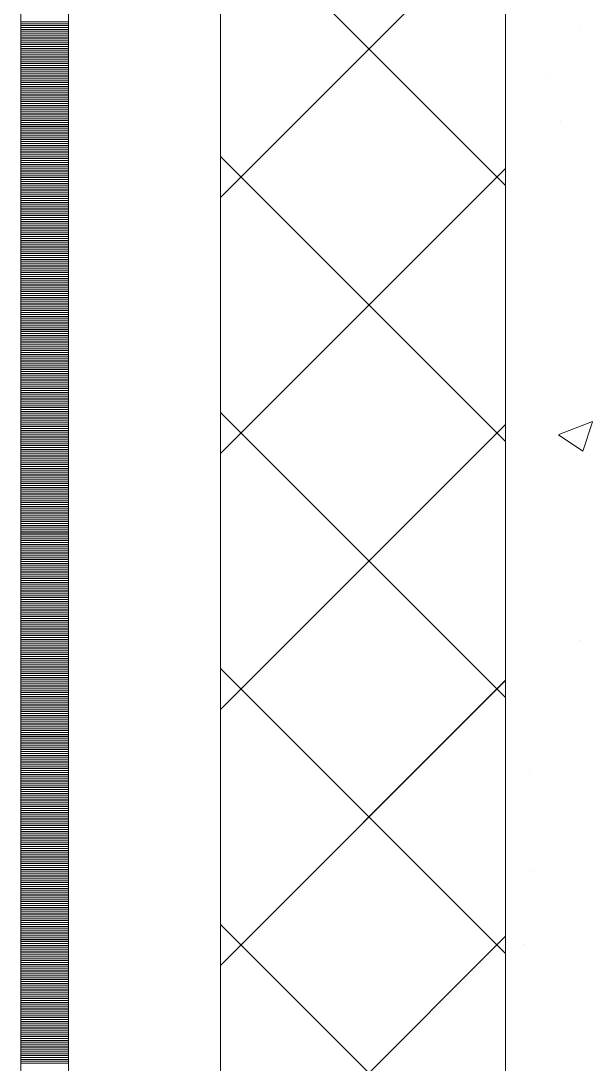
# Model space of a CAD drawing. Header units: millimetres. Extents: x 470010 to 1231400, y -134005 to 421770.
# Drawn here: x 806168 to 806470, y 161514 to 162063 of the extents above; entities that cross this region are included whole.
import ezdxf
from ezdxf.enums import TextEntityAlignment as Align

# ---------------------------------------------------------------- set-up
doc = ezdxf.new("R2010")
doc.units = ezdxf.units.MM
doc.linetypes.add('DASHED', pattern=[19.05, 12.7, -6.35])
doc.layers.get('Defpoints').update_dxf_attribs({"color": 140})
doc.layers.add('АР_Делит', color=120, linetype='Continuous', lineweight=0, plot=False)
for name, color, linetype, lineweight in [('АР_Стены ПЕНОблок', 52, 'Continuous', 20), ('АР_Тонкая', 254, 'Continuous', 5), ('АР_Утеплитель', 31, 'Continuous', 0), ('АР_Штриховка', 8, 'Continuous', 0)]:
    doc.layers.add(name, color=color, linetype=linetype, lineweight=lineweight)
doc.layers.add('РД_Оси_100', color=7, linetype='Continuous', lineweight=0, true_color=0x525252)
doc.styles.add('style1', font='ARIALN.TTF')

# ---------------------------------------------------------------- blocks, each defined once
blk = doc.blocks.new('СОШ_2200_АР_ОСИ_М100_28.05.24')
at = {"layer": 'АР_Делит', "color": 251, "linetype": 'DASHED', "true_color": 0x636466}
blk.add_lwpolyline([(114955, 135155), (114955, -355), (93595.036, -355), (93595.036, 13855), (94145, 13855), (94145, 68320), (66055, 68320), (66055, 13857.73), (83455, 13857.73), (83455, -355), (45245, -355), (45245, 13145), (44695, 13145), (44695, 26755), (45245, 26755), (45245, 68320), (20455, 68320), (20455, 26755), (27955, 26755), (27955, 13145), (-355, 13145), (-355, 100855)], dxfattribs=at)
blk = doc.blocks.new('A$C9108343f')
at = {"layer": 'АР_Стены ПЕНОблок', "color": 18, "linetype": 'Continuous', "lineweight": 20, "true_color": 0x000000}
blk.add_line((140704.09, 313879.49), (140704.09, 237679.49), dxfattribs=at)
at = {"layer": 'АР_Тонкая', "color": 18, "linetype": 'Continuous', "lineweight": 5, "true_color": 0x000000}
for p, q in [((140449.09, 313879.49), (140449.09, 237679.49)), ((140474.09, 313879.49), (140474.09, 237679.49)), ((140474.09, 237679.49), (140474.09, 313879.49)), ((140554.09, 237679.49), (140554.09, 313879.49))]:
    blk.add_line(p, q, dxfattribs=at)
at = {"layer": 'АР_Утеплитель', "color": 18, "linetype": 'Continuous', "lineweight": 0, "true_color": 0x000000}
for p, q in [((140554.09, 313879.49), (140554.09, 237679.49)), ((140704.09, 237679.49), (140704.09, 313879.49))]:
    blk.add_line(p, q, dxfattribs=at)
at = {"layer": 'АР_Штриховка', "color": 18, "linetype": 'Continuous', "lineweight": 0, "true_color": 0x000000}
for p, q in [((140704.09, 262343.11), (140554.09, 262493.11)), ((140554.09, 262336.82), (140704.09, 262486.82)), ((140449.09, 262429.24), (140474.09, 262429.24)), ((140449.09, 262428.24), (140474.09, 262428.24)), ((140449.09, 262427.24), (140474.09, 262427.24)), ((140449.09, 262426.24), (140474.09, 262426.24)), ((140449.09, 262425.24), (140474.09, 262425.24)), ((140449.09, 262424.24), (140474.09, 262424.24)), ((140449.09, 262423.24), (140474.09, 262423.24)), ((140449.09, 262422.24), (140474.09, 262422.24)), ((140743.52, 262425.39), (140743.52, 262425.39)), ((140449.09, 262421.24), (140474.09, 262421.24)), ((140449.09, 262420.24), (140474.09, 262420.24)), ((140449.09, 262419.24), (140474.09, 262419.24)), ((140449.09, 262418.24), (140474.09, 262418.24)), ((140449.09, 262417.24), (140474.09, 262417.24)), ((140449.09, 262416.24), (140474.09, 262416.24)), ((140449.09, 262415.24), (140474.09, 262415.24)), ((140449.09, 262414.24), (140474.09, 262414.24)), ((140449.09, 262413.24), (140474.09, 262413.24)), ((140449.09, 262412.24), (140474.09, 262412.24)), ((140449.09, 262411.24), (140474.09, 262411.24)), ((140449.09, 262410.24), (140474.09, 262410.24)), ((140449.09, 262409.24), (140474.09, 262409.24)), ((140449.09, 262408.24), (140474.09, 262408.24)), ((140449.09, 262407.24), (140474.09, 262407.24)), ((140449.09, 262406.24), (140474.09, 262406.24)), ((140449.09, 262405.24), (140474.09, 262405.24)), ((140449.09, 262404.24), (140474.09, 262404.24)), ((140449.09, 262403.24), (140474.09, 262403.24)), ((140449.09, 262402.24), (140474.09, 262402.24)), ((140449.09, 262401.24), (140474.09, 262401.24)), ((140449.09, 262400.24), (140474.09, 262400.24)), ((140727.35, 262402.26), (140727.35, 262402.26)), ((140449.09, 262399.24), (140474.09, 262399.24)), ((140449.09, 262398.24), (140474.09, 262398.24)), ((140449.09, 262397.24), (140474.09, 262397.24)), ((140449.09, 262396.24), (140474.09, 262396.24)), ((140449.09, 262395.24), (140474.09, 262395.24)), ((140449.09, 262394.24), (140474.09, 262394.24)), ((140449.09, 262393.24), (140474.09, 262393.24)), ((140449.09, 262392.24), (140474.09, 262392.24)), ((140449.09, 262391.24), (140474.09, 262391.24)), ((140449.09, 262390.24), (140474.09, 262390.24)), ((140449.09, 262389.24), (140474.09, 262389.24)), ((140449.09, 262388.24), (140474.09, 262388.24)), ((140449.09, 262387.24), (140474.09, 262387.24)), ((140449.09, 262386.24), (140474.09, 262386.24)), ((140449.09, 262385.24), (140474.09, 262385.24)), ((140449.09, 262384.24), (140474.09, 262384.24)), ((140449.09, 262383.24), (140474.09, 262383.24)), ((140449.09, 262382.24), (140474.09, 262382.24)), ((140449.09, 262381.24), (140474.09, 262381.24)), ((140449.09, 262380.24), (140474.09, 262380.24)), ((140449.09, 262379.24), (140474.09, 262379.24)), ((140449.09, 262378.24), (140474.09, 262378.24)), ((140449.09, 262377.24), (140474.09, 262377.24)), ((140449.09, 262376.24), (140474.09, 262376.24)), ((140449.09, 262375.24), (140474.09, 262375.24)), ((140449.09, 262374.24), (140474.09, 262374.24)), ((140449.09, 262373.24), (140474.09, 262373.24)), ((140732.72, 262376.71), (140732.72, 262376.71)), ((140449.09, 262372.24), (140474.09, 262372.24)), ((140449.09, 262371.24), (140474.09, 262371.24)), ((140449.09, 262370.24), (140474.09, 262370.24)), ((140449.09, 262369.24), (140474.09, 262369.24)), ((140449.09, 262368.24), (140474.09, 262368.24)), ((140449.09, 262367.24), (140474.09, 262367.24)), ((140449.09, 262366.24), (140474.09, 262366.24)), ((140449.09, 262365.24), (140474.09, 262365.24)), ((140449.09, 262364.24), (140474.09, 262364.24)), ((140449.09, 262363.24), (140474.09, 262363.24)), ((140449.09, 262362.24), (140474.09, 262362.24)), ((140449.09, 262361.24), (140474.09, 262361.24)), ((140449.09, 262360.24), (140474.09, 262360.24)), ((140449.09, 262359.24), (140474.09, 262359.24)), ((140449.09, 262358.24), (140474.09, 262358.24)), ((140449.09, 262357.24), (140474.09, 262357.24)), ((140449.09, 262356.24), (140474.09, 262356.24)), ((140704.09, 262208.4), (140554.09, 262358.4)), ((140705.71, 262357.92), (140705.71, 262357.92)), ((140449.09, 262355.24), (140474.09, 262355.24)), ((140449.09, 262354.24), (140474.09, 262354.24)), ((140449.09, 262353.24), (140474.09, 262353.24)), ((140449.09, 262352.24), (140474.09, 262352.24)), ((140449.09, 262351.24), (140474.09, 262351.24)), ((140554.09, 262202.12), (140704.09, 262352.12)), ((140449.09, 262350.24), (140474.09, 262350.24)), ((140449.09, 262349.24), (140474.09, 262349.24)), ((140449.09, 262348.24), (140474.09, 262348.24)), ((140449.09, 262347.24), (140474.09, 262347.24)), ((140449.09, 262346.24), (140474.09, 262346.24)), ((140449.09, 262345.24), (140474.09, 262345.24)), ((140449.09, 262344.24), (140474.09, 262344.24)), ((140449.09, 262343.24), (140474.09, 262343.24)), ((140449.09, 262342.24), (140474.09, 262342.24)), ((140449.09, 262341.24), (140474.09, 262341.24)), ((140449.09, 262340.24), (140474.09, 262340.24)), ((140449.09, 262339.24), (140474.09, 262339.24)), ((140449.09, 262338.24), (140474.09, 262338.24)), ((140449.09, 262337.24), (140474.09, 262337.24)), ((140449.09, 262336.24), (140474.09, 262336.24)), ((140449.09, 262335.24), (140474.09, 262335.24)), ((140449.09, 262334.24), (140474.09, 262334.24)), ((140449.09, 262333.24), (140474.09, 262333.24)), ((140449.09, 262332.24), (140474.09, 262332.24)), ((140449.09, 262331.24), (140474.09, 262331.24)), ((140449.09, 262330.24), (140474.09, 262330.24)), ((140449.09, 262329.24), (140474.09, 262329.24)), ((140449.09, 262328.24), (140474.09, 262328.24)), ((140449.09, 262327.24), (140474.09, 262327.24)), ((140449.09, 262326.24), (140474.09, 262326.24)), ((140449.09, 262325.24), (140474.09, 262325.24)), ((140449.09, 262324.24), (140474.09, 262324.24)), ((140449.09, 262323.24), (140474.09, 262323.24)), ((140449.09, 262322.24), (140474.09, 262322.24)), ((140449.09, 262321.24), (140474.09, 262321.24)), ((140449.09, 262320.24), (140474.09, 262320.24)), ((140449.09, 262319.24), (140474.09, 262319.24)), ((140449.09, 262318.24), (140474.09, 262318.24)), ((140449.09, 262317.24), (140474.09, 262317.24)), ((140449.09, 262316.24), (140474.09, 262316.24)), ((140449.09, 262315.24), (140474.09, 262315.24)), ((140449.09, 262314.24), (140474.09, 262314.24)), ((140449.09, 262313.24), (140474.09, 262313.24)), ((140449.09, 262312.24), (140474.09, 262312.24)), ((140449.09, 262311.24), (140474.09, 262311.24)), ((140449.09, 262310.24), (140474.09, 262310.24)), ((140449.09, 262309.24), (140474.09, 262309.24)), ((140449.09, 262308.24), (140474.09, 262308.24)), ((140449.09, 262307.24), (140474.09, 262307.24)), ((140449.09, 262306.24), (140474.09, 262306.24)), ((140449.09, 262305.24), (140474.09, 262305.24)), ((140449.09, 262304.24), (140474.09, 262304.24)), ((140449.09, 262303.24), (140474.09, 262303.24)), ((140449.09, 262302.24), (140474.09, 262302.24)), ((140449.09, 262301.24), (140474.09, 262301.24)), ((140449.09, 262300.24), (140474.09, 262300.24)), ((140449.09, 262299.24), (140474.09, 262299.24)), ((140449.09, 262298.24), (140474.09, 262298.24)), ((140449.09, 262297.24), (140474.09, 262297.24)), ((140449.09, 262296.24), (140474.09, 262296.24)), ((140449.09, 262295.24), (140474.09, 262295.24)), ((140449.09, 262294.24), (140474.09, 262294.24)), ((140449.09, 262293.24), (140474.09, 262293.24)), ((140449.09, 262292.24), (140474.09, 262292.24)), ((140449.09, 262291.24), (140474.09, 262291.24)), ((140449.09, 262290.24), (140474.09, 262290.24)), ((140449.09, 262289.24), (140474.09, 262289.24)), ((140449.09, 262288.24), (140474.09, 262288.24)), ((140449.09, 262287.24), (140474.09, 262287.24)), ((140449.09, 262286.24), (140474.09, 262286.24)), ((140449.09, 262285.24), (140474.09, 262285.24)), ((140449.09, 262284.24), (140474.09, 262284.24)), ((140449.09, 262283.24), (140474.09, 262283.24)), ((140449.09, 262282.24), (140474.09, 262282.24)), ((140449.09, 262281.24), (140474.09, 262281.24)), ((140449.09, 262280.24), (140474.09, 262280.24)), ((140449.09, 262279.24), (140474.09, 262279.24)), ((140449.09, 262278.24), (140474.09, 262278.24)), ((140449.09, 262277.24), (140474.09, 262277.24)), ((140449.09, 262276.24), (140474.09, 262276.24)), ((140449.09, 262275.24), (140474.09, 262275.24)), ((140449.09, 262274.24), (140474.09, 262274.24)), ((140449.09, 262273.24), (140474.09, 262273.24)), ((140449.09, 262272.24), (140474.09, 262272.24)), ((140449.09, 262271.24), (140474.09, 262271.24)), ((140449.09, 262270.24), (140474.09, 262270.24)), ((140449.09, 262269.24), (140474.09, 262269.24)), ((140449.09, 262268.24), (140474.09, 262268.24)), ((140449.09, 262267.24), (140474.09, 262267.24)), ((140449.09, 262266.24), (140474.09, 262266.24)), ((140449.09, 262265.24), (140474.09, 262265.24)), ((140449.09, 262264.24), (140474.09, 262264.24)), ((140449.09, 262263.24), (140474.09, 262263.24)), ((140449.09, 262262.24), (140474.09, 262262.24)), ((140449.09, 262261.24), (140474.09, 262261.24)), ((140449.09, 262260.24), (140474.09, 262260.24)), ((140449.09, 262259.24), (140474.09, 262259.24)), ((140449.09, 262258.24), (140474.09, 262258.24)), ((140449.09, 262257.24), (140474.09, 262257.24)), ((140449.09, 262256.24), (140474.09, 262256.24)), ((140449.09, 262255.24), (140474.09, 262255.24)), ((140449.09, 262254.24), (140474.09, 262254.24)), ((140449.09, 262253.24), (140474.09, 262253.24)), ((140449.09, 262252.24), (140474.09, 262252.24)), ((140449.09, 262251.24), (140474.09, 262251.24)), ((140449.09, 262250.24), (140474.09, 262250.24)), ((140449.09, 262249.24), (140474.09, 262249.24)), ((140449.09, 262248.24), (140474.09, 262248.24)), ((140449.09, 262247.24), (140474.09, 262247.24)), ((140449.09, 262246.24), (140474.09, 262246.24)), ((140449.09, 262245.24), (140474.09, 262245.24)), ((140449.09, 262244.24), (140474.09, 262244.24)), ((140449.09, 262243.24), (140474.09, 262243.24)), ((140449.09, 262242.24), (140474.09, 262242.24)), ((140449.09, 262241.24), (140474.09, 262241.24)), ((140449.09, 262240.24), (140474.09, 262240.24)), ((140449.09, 262239.24), (140474.09, 262239.24)), ((140449.09, 262238.24), (140474.09, 262238.24)), ((140449.09, 262237.24), (140474.09, 262237.24)), ((140449.09, 262236.24), (140474.09, 262236.24)), ((140449.09, 262235.24), (140474.09, 262235.24)), ((140449.09, 262234.24), (140474.09, 262234.24)), ((140449.09, 262233.24), (140474.09, 262233.24)), ((140449.09, 262232.24), (140474.09, 262232.24)), ((140449.09, 262231.24), (140474.09, 262231.24)), ((140449.09, 262230.24), (140474.09, 262230.24)), ((140449.09, 262229.24), (140474.09, 262229.24)), ((140449.09, 262228.24), (140474.09, 262228.24)), ((140449.09, 262227.24), (140474.09, 262227.24)), ((140449.09, 262226.24), (140474.09, 262226.24)), ((140449.09, 262225.24), (140474.09, 262225.24)), ((140449.09, 262224.24), (140474.09, 262224.24)), ((140449.09, 262223.24), (140474.09, 262223.24)), ((140449.09, 262222.24), (140474.09, 262222.24)), ((140449.09, 262221.24), (140474.09, 262221.24)), ((140449.09, 262220.24), (140474.09, 262220.24)), ((140449.09, 262219.24), (140474.09, 262219.24)), ((140704.09, 262073.7), (140554.09, 262223.7)), ((140449.09, 262218.24), (140474.09, 262218.24)), ((140449.09, 262217.24), (140474.09, 262217.24)), ((140449.09, 262216.24), (140474.09, 262216.24)), ((140449.09, 262215.24), (140474.09, 262215.24)), ((140449.09, 262214.24), (140474.09, 262214.24)), ((140554.09, 262067.41), (140704.09, 262217.41)), ((140732.09, 262212.03), (140749.88, 262218.86)), ((140744.65, 262203.31), (140749.8, 262218.66)), ((140449.09, 262213.24), (140474.09, 262213.24)), ((140449.09, 262212.24), (140474.09, 262212.24)), ((140449.09, 262211.24), (140474.09, 262211.24)), ((140449.09, 262210.24), (140474.09, 262210.24)), ((140449.09, 262209.24), (140474.09, 262209.24)), ((140449.09, 262208.24), (140474.09, 262208.24)), ((140732.01, 262211.84), (140744.64, 262203.31)), ((140736.81, 262212.79), (140736.81, 262212.79)), ((140449.09, 262207.24), (140474.09, 262207.24)), ((140449.09, 262206.24), (140474.09, 262206.24)), ((140449.09, 262205.24), (140474.09, 262205.24)), ((140449.09, 262204.24), (140474.09, 262204.24)), ((140449.09, 262203.24), (140474.09, 262203.24)), ((140449.09, 262202.24), (140474.09, 262202.24)), ((140449.09, 262201.24), (140474.09, 262201.24)), ((140449.09, 262200.24), (140474.09, 262200.24)), ((140449.09, 262199.24), (140474.09, 262199.24)), ((140449.09, 262198.24), (140474.09, 262198.24)), ((140449.09, 262197.24), (140474.09, 262197.24)), ((140449.09, 262196.24), (140474.09, 262196.24)), ((140449.09, 262195.24), (140474.09, 262195.24)), ((140449.09, 262194.24), (140474.09, 262194.24)), ((140449.09, 262193.24), (140474.09, 262193.24)), ((140449.09, 262192.24), (140474.09, 262192.24)), ((140449.09, 262191.24), (140474.09, 262191.24)), ((140449.09, 262190.24), (140474.09, 262190.24)), ((140449.09, 262189.24), (140474.09, 262189.24)), ((140449.09, 262188.24), (140474.09, 262188.24)), ((140449.09, 262187.24), (140474.09, 262187.24)), ((140449.09, 262186.24), (140474.09, 262186.24)), ((140449.09, 262185.24), (140474.09, 262185.24)), ((140449.09, 262184.24), (140474.09, 262184.24)), ((140449.09, 262183.24), (140474.09, 262183.24)), ((140449.09, 262182.24), (140474.09, 262182.24)), ((140449.09, 262181.24), (140474.09, 262181.24)), ((140449.09, 262180.24), (140474.09, 262180.24)), ((140449.09, 262179.24), (140474.09, 262179.24)), ((140449.09, 262178.24), (140474.09, 262178.24)), ((140449.09, 262177.24), (140474.09, 262177.24)), ((140449.09, 262176.24), (140474.09, 262176.24)), ((140449.09, 262175.24), (140474.09, 262175.24)), ((140449.09, 262174.24), (140474.09, 262174.24)), ((140449.09, 262173.24), (140474.09, 262173.24)), ((140449.09, 262172.24), (140474.09, 262172.24)), ((140449.09, 262171.24), (140474.09, 262171.24)), ((140449.09, 262170.24), (140474.09, 262170.24)), ((140449.09, 262169.24), (140474.09, 262169.24)), ((140449.09, 262168.24), (140474.09, 262168.24)), ((140449.09, 262167.24), (140474.09, 262167.24)), ((140449.09, 262166.24), (140474.09, 262166.24)), ((140449.09, 262165.24), (140474.09, 262165.24)), ((140449.09, 262164.24), (140474.09, 262164.24)), ((140449.09, 262163.24), (140474.09, 262163.24)), ((140449.09, 262162.24), (140474.09, 262162.24)), ((140449.09, 262161.24), (140474.09, 262161.24)), ((140449.09, 262160.24), (140474.09, 262160.24)), ((140449.09, 262159.24), (140474.09, 262159.24)), ((140449.09, 262158.24), (140474.09, 262158.24)), ((140449.09, 262157.24), (140474.09, 262157.24)), ((140449.09, 262156.24), (140474.09, 262156.24)), ((140449.09, 262155.24), (140474.09, 262155.24)), ((140449.09, 262154.24), (140474.09, 262154.24)), ((140449.09, 262153.24), (140474.09, 262153.24)), ((140449.09, 262152.24), (140474.09, 262152.24)), ((140449.09, 262151.24), (140474.09, 262151.24)), ((140449.09, 262150.24), (140474.09, 262150.24)), ((140449.09, 262149.24), (140474.09, 262149.24)), ((140449.09, 262148.24), (140474.09, 262148.24)), ((140449.09, 262147.24), (140474.09, 262147.24)), ((140449.09, 262146.24), (140474.09, 262146.24)), ((140449.09, 262145.24), (140474.09, 262145.24)), ((140449.09, 262144.24), (140474.09, 262144.24)), ((140449.09, 262143.24), (140474.09, 262143.24)), ((140449.09, 262142.24), (140474.09, 262142.24)), ((140449.09, 262141.24), (140474.09, 262141.24)), ((140449.09, 262140.24), (140474.09, 262140.24)), ((140449.09, 262139.24), (140474.09, 262139.24)), ((140449.09, 262138.24), (140474.09, 262138.24)), ((140449.09, 262137.24), (140474.09, 262137.24)), ((140449.09, 262136.24), (140474.09, 262136.24)), ((140449.09, 262135.24), (140474.09, 262135.24)), ((140449.09, 262134.24), (140474.09, 262134.24)), ((140449.09, 262133.24), (140474.09, 262133.24)), ((140449.09, 262132.24), (140474.09, 262132.24)), ((140449.09, 262131.24), (140474.09, 262131.24)), ((140449.09, 262130.24), (140474.09, 262130.24)), ((140449.09, 262129.24), (140474.09, 262129.24)), ((140449.09, 262128.24), (140474.09, 262128.24)), ((140449.09, 262127.24), (140474.09, 262127.24)), ((140449.09, 262126.24), (140474.09, 262126.24)), ((140449.09, 262125.24), (140474.09, 262125.24)), ((140449.09, 262124.24), (140474.09, 262124.24)), ((140449.09, 262123.24), (140474.09, 262123.24)), ((140449.09, 262122.24), (140474.09, 262122.24)), ((140449.09, 262121.24), (140474.09, 262121.24)), ((140449.09, 262120.24), (140474.09, 262120.24)), ((140449.09, 262119.24), (140474.09, 262119.24)), ((140449.09, 262118.24), (140474.09, 262118.24)), ((140449.09, 262117.24), (140474.09, 262117.24)), ((140449.09, 262116.24), (140474.09, 262116.24)), ((140449.09, 262115.24), (140474.09, 262115.24)), ((140449.09, 262114.24), (140474.09, 262114.24)), ((140449.09, 262113.24), (140474.09, 262113.24)), ((140449.09, 262112.24), (140474.09, 262112.24)), ((140449.09, 262111.24), (140474.09, 262111.24)), ((140449.09, 262110.24), (140474.09, 262110.24)), ((140449.09, 262109.24), (140474.09, 262109.24)), ((140449.09, 262108.24), (140474.09, 262108.24)), ((140449.09, 262107.24), (140474.09, 262107.24)), ((140449.09, 262106.24), (140474.09, 262106.24)), ((140449.09, 262105.24), (140474.09, 262105.24)), ((140449.09, 262104.24), (140474.09, 262104.24)), ((140742.77, 262103.75), (140742.77, 262103.75)), ((140449.09, 262103.24), (140474.09, 262103.24)), ((140449.09, 262102.24), (140474.09, 262102.24)), ((140449.09, 262101.24), (140474.09, 262101.24)), ((140449.09, 262100.24), (140474.09, 262100.24)), ((140449.09, 262099.24), (140474.09, 262099.24)), ((140449.09, 262098.24), (140474.09, 262098.24)), ((140449.09, 262097.24), (140474.09, 262097.24)), ((140449.09, 262096.24), (140474.09, 262096.24)), ((140449.09, 262095.24), (140474.09, 262095.24)), ((140449.09, 262094.24), (140474.09, 262094.24)), ((140449.09, 262093.24), (140474.09, 262093.24)), ((140449.09, 262092.24), (140474.09, 262092.24)), ((140449.09, 262091.24), (140474.09, 262091.24)), ((140449.09, 262090.24), (140474.09, 262090.24)), ((140449.09, 262089.24), (140474.09, 262089.24)), ((140449.09, 262088.24), (140474.09, 262088.24)), ((140449.09, 262087.24), (140474.09, 262087.24)), ((140704.09, 261939), (140554.09, 262089)), ((140449.09, 262086.24), (140474.09, 262086.24)), ((140449.09, 262085.24), (140474.09, 262085.24)), ((140449.09, 262084.24), (140474.09, 262084.24)), ((140449.09, 262083.24), (140474.09, 262083.24)), ((140449.09, 262082.24), (140474.09, 262082.24)), ((140554.09, 261932.71), (140704.09, 262082.71)), ((140449.09, 262081.24), (140474.09, 262081.24)), ((140449.09, 262080.24), (140474.09, 262080.24)), ((140449.09, 262079.24), (140474.09, 262079.24)), ((140449.09, 262078.24), (140474.09, 262078.24)), ((140449.09, 262077.24), (140474.09, 262077.24)), ((140449.09, 262076.24), (140474.09, 262076.24)), ((140449.09, 262075.24), (140474.09, 262075.24)), ((140449.09, 262074.24), (140474.09, 262074.24)), ((140449.09, 262073.24), (140474.09, 262073.24)), ((140449.09, 262072.24), (140474.09, 262072.24)), ((140449.09, 262071.24), (140474.09, 262071.24)), ((140449.09, 262070.24), (140474.09, 262070.24)), ((140449.09, 262069.24), (140474.09, 262069.24)), ((140449.09, 262068.24), (140474.09, 262068.24)), ((140449.09, 262067.24), (140474.09, 262067.24)), ((140449.09, 262066.24), (140474.09, 262066.24)), ((140449.09, 262065.24), (140474.09, 262065.24)), ((140449.09, 262064.24), (140474.09, 262064.24)), ((140449.09, 262063.24), (140474.09, 262063.24)), ((140449.09, 262062.24), (140474.09, 262062.24)), ((140449.09, 262061.24), (140474.09, 262061.24)), ((140449.09, 262060.24), (140474.09, 262060.24)), ((140449.09, 262059.24), (140474.09, 262059.24)), ((140449.09, 262058.24), (140474.09, 262058.24)), ((140449.09, 262057.24), (140474.09, 262057.24)), ((140449.09, 262056.24), (140474.09, 262056.24)), ((140449.09, 262055.24), (140474.09, 262055.24)), ((140449.09, 262054.24), (140474.09, 262054.24)), ((140449.09, 262053.24), (140474.09, 262053.24)), ((140449.09, 262052.24), (140474.09, 262052.24)), ((140449.09, 262051.24), (140474.09, 262051.24)), ((140449.09, 262050.24), (140474.09, 262050.24)), ((140449.09, 262049.24), (140474.09, 262049.24)), ((140449.09, 262048.24), (140474.09, 262048.24)), ((140449.09, 262047.24), (140474.09, 262047.24)), ((140449.09, 262046.24), (140474.09, 262046.24)), ((140449.09, 262045.24), (140474.09, 262045.24)), ((140449.09, 262044.24), (140474.09, 262044.24)), ((140449.09, 262043.24), (140474.09, 262043.24)), ((140449.09, 262042.24), (140474.09, 262042.24)), ((140449.09, 262041.24), (140474.09, 262041.24)), ((140449.09, 262040.24), (140474.09, 262040.24)), ((140449.09, 262039.24), (140474.09, 262039.24)), ((140449.09, 262038.24), (140474.09, 262038.24)), ((140449.09, 262037.24), (140474.09, 262037.24)), ((140449.09, 262036.24), (140474.09, 262036.24)), ((140449.09, 262035.24), (140474.09, 262035.24)), ((140449.09, 262034.24), (140474.09, 262034.24)), ((140449.09, 262033.24), (140474.09, 262033.24)), ((140449.09, 262032.24), (140474.09, 262032.24)), ((140716.68, 262035.33), (140716.68, 262035.33)), ((140449.09, 262031.24), (140474.09, 262031.24)), ((140449.09, 262030.24), (140474.09, 262030.24)), ((140449.09, 262029.24), (140474.09, 262029.24)), ((140449.09, 262028.24), (140474.09, 262028.24)), ((140449.09, 262027.24), (140474.09, 262027.24)), ((140449.09, 262026.24), (140474.09, 262026.24)), ((140449.09, 262025.24), (140474.09, 262025.24)), ((140449.09, 262024.24), (140474.09, 262024.24)), ((140449.09, 262023.24), (140474.09, 262023.24)), ((140449.09, 262022.24), (140474.09, 262022.24)), ((140449.09, 262021.24), (140474.09, 262021.24)), ((140449.09, 262020.24), (140474.09, 262020.24)), ((140449.09, 262019.24), (140474.09, 262019.24)), ((140449.09, 262018.24), (140474.09, 262018.24)), ((140449.09, 262017.24), (140474.09, 262017.24)), ((140449.09, 262016.24), (140474.09, 262016.24)), ((140449.09, 262015.24), (140474.09, 262015.24)), ((140449.09, 262014.24), (140474.09, 262014.24)), ((140449.09, 262013.24), (140474.09, 262013.24)), ((140449.09, 262012.24), (140474.09, 262012.24)), ((140449.09, 262011.24), (140474.09, 262011.24)), ((140449.09, 262010.24), (140474.09, 262010.24)), ((140449.09, 262009.24), (140474.09, 262009.24)), ((140449.09, 262008.24), (140474.09, 262008.24)), ((140449.09, 262007.24), (140474.09, 262007.24)), ((140449.09, 262006.24), (140474.09, 262006.24)), ((140449.09, 262005.24), (140474.09, 262005.24)), ((140449.09, 262004.24), (140474.09, 262004.24)), ((140449.09, 262003.24), (140474.09, 262003.24)), ((140449.09, 262002.24), (140474.09, 262002.24)), ((140449.09, 262001.24), (140474.09, 262001.24)), ((140449.09, 262000.24), (140474.09, 262000.24)), ((140449.09, 261999.24), (140474.09, 261999.24)), ((140449.09, 261998.24), (140474.09, 261998.24)), ((140449.09, 261997.24), (140474.09, 261997.24)), ((140449.09, 261996.24), (140474.09, 261996.24)), ((140449.09, 261995.24), (140474.09, 261995.24)), ((140449.09, 261994.24), (140474.09, 261994.24)), ((140449.09, 261993.24), (140474.09, 261993.24)), ((140449.09, 261992.24), (140474.09, 261992.24)), ((140449.09, 261991.24), (140474.09, 261991.24)), ((140449.09, 261990.24), (140474.09, 261990.24)), ((140449.09, 261989.24), (140474.09, 261989.24)), ((140449.09, 261988.24), (140474.09, 261988.24)), ((140449.09, 261987.24), (140474.09, 261987.24)), ((140449.09, 261986.24), (140474.09, 261986.24)), ((140449.09, 261985.24), (140474.09, 261985.24)), ((140449.09, 261984.24), (140474.09, 261984.24)), ((140449.09, 261983.24), (140474.09, 261983.24)), ((140449.09, 261982.24), (140474.09, 261982.24)), ((140449.09, 261981.24), (140474.09, 261981.24)), ((140449.09, 261980.24), (140474.09, 261980.24)), ((140449.09, 261979.24), (140474.09, 261979.24)), ((140449.09, 261978.24), (140474.09, 261978.24)), ((140718.85, 261982.28), (140718.85, 261982.28)), ((140449.09, 261977.24), (140474.09, 261977.24)), ((140449.09, 261976.24), (140474.09, 261976.24)), ((140449.09, 261975.24), (140474.09, 261975.24)), ((140449.09, 261974.24), (140474.09, 261974.24)), ((140449.09, 261973.24), (140474.09, 261973.24)), ((140449.09, 261972.24), (140474.09, 261972.24)), ((140449.09, 261971.24), (140474.09, 261971.24)), ((140449.09, 261970.24), (140474.09, 261970.24)), ((140449.09, 261969.24), (140474.09, 261969.24)), ((140449.09, 261968.24), (140474.09, 261968.24)), ((140449.09, 261967.24), (140474.09, 261967.24)), ((140449.09, 261966.24), (140474.09, 261966.24)), ((140449.09, 261965.24), (140474.09, 261965.24)), ((140449.09, 261964.24), (140474.09, 261964.24)), ((140449.09, 261963.24), (140474.09, 261963.24)), ((140449.09, 261962.24), (140474.09, 261962.24)), ((140449.09, 261961.24), (140474.09, 261961.24)), ((140449.09, 261960.24), (140474.09, 261960.24)), ((140449.09, 261959.24), (140474.09, 261959.24)), ((140449.09, 261958.24), (140474.09, 261958.24)), ((140449.09, 261957.24), (140474.09, 261957.24)), ((140449.09, 261956.24), (140474.09, 261956.24)), ((140449.09, 261955.24), (140474.09, 261955.24)), ((140449.09, 261954.24), (140474.09, 261954.24)), ((140449.09, 261953.24), (140474.09, 261953.24)), ((140449.09, 261952.24), (140474.09, 261952.24)), ((140449.09, 261951.24), (140474.09, 261951.24)), ((140449.09, 261950.24), (140474.09, 261950.24)), ((140704.09, 261804.29), (140554.09, 261954.29)), ((140449.09, 261949.24), (140474.09, 261949.24)), ((140449.09, 261948.24), (140474.09, 261948.24)), ((140449.09, 261947.24), (140474.09, 261947.24)), ((140449.09, 261946.24), (140474.09, 261946.24)), ((140449.09, 261945.24), (140474.09, 261945.24)), ((140554.09, 261798.01), (140704.09, 261948.01)), ((140449.09, 261944.24), (140474.09, 261944.24)), ((140449.09, 261943.24), (140474.09, 261943.24)), ((140449.09, 261942.24), (140474.09, 261942.24)), ((140449.09, 261941.24), (140474.09, 261941.24)), ((140449.09, 261940.24), (140474.09, 261940.24)), ((140449.09, 261939.24), (140474.09, 261939.24)), ((140713.45, 261943.52), (140713.45, 261943.52)), ((140449.09, 261938.24), (140474.09, 261938.24)), ((140449.09, 261937.24), (140474.09, 261937.24)), ((140449.09, 261936.24), (140474.09, 261936.24)), ((140449.09, 261935.24), (140474.09, 261935.24)), ((140449.09, 261934.24), (140474.09, 261934.24)), ((140449.09, 261933.24), (140474.09, 261933.24)), ((140449.09, 261932.24), (140474.09, 261932.24)), ((140449.09, 261931.24), (140474.09, 261931.24)), ((140449.09, 261930.24), (140474.09, 261930.24)), ((140449.09, 261929.24), (140474.09, 261929.24)), ((140449.09, 261928.24), (140474.09, 261928.24)), ((140449.09, 261927.24), (140474.09, 261927.24)), ((140449.09, 261926.24), (140474.09, 261926.24)), ((140449.09, 261925.24), (140474.09, 261925.24)), ((140449.09, 261924.24), (140474.09, 261924.24)), ((140449.09, 261923.24), (140474.09, 261923.24)), ((140449.09, 261922.24), (140474.09, 261922.24)), ((140449.09, 261921.24), (140474.09, 261921.24)), ((140449.09, 261920.24), (140474.09, 261920.24)), ((140449.09, 261919.24), (140474.09, 261919.24)), ((140449.09, 261918.24), (140474.09, 261918.24)), ((140449.09, 261917.24), (140474.09, 261917.24)), ((140449.09, 261916.24), (140474.09, 261916.24)), ((140449.09, 261915.24), (140474.09, 261915.24)), ((140449.09, 261914.24), (140474.09, 261914.24)), ((140449.09, 261913.24), (140474.09, 261913.24)), ((140449.09, 261912.24), (140474.09, 261912.24)), ((140449.09, 261911.24), (140474.09, 261911.24)), ((140449.09, 261910.24), (140474.09, 261910.24)), ((140449.09, 261909.24), (140474.09, 261909.24)), ((140449.09, 261908.24), (140474.09, 261908.24)), ((140449.09, 261907.24), (140474.09, 261907.24)), ((140449.09, 261906.24), (140474.09, 261906.24)), ((140449.09, 261905.24), (140474.09, 261905.24)), ((140449.09, 261904.24), (140474.09, 261904.24)), ((140449.09, 261903.24), (140474.09, 261903.24)), ((140449.09, 261902.24), (140474.09, 261902.24)), ((140449.09, 261901.24), (140474.09, 261901.24)), ((140449.09, 261900.24), (140474.09, 261900.24)), ((140449.09, 261899.24), (140474.09, 261899.24)), ((140449.09, 261898.24), (140474.09, 261898.24)), ((140449.09, 261897.24), (140474.09, 261897.24)), ((140449.09, 261896.24), (140474.09, 261896.24)), ((140449.09, 261895.24), (140474.09, 261895.24)), ((140449.09, 261894.24), (140474.09, 261894.24)), ((140449.09, 261893.24), (140474.09, 261893.24)), ((140449.09, 261892.24), (140474.09, 261892.24)), ((140449.09, 261891.24), (140474.09, 261891.24)), ((140449.09, 261890.24), (140474.09, 261890.24)), ((140449.09, 261889.24), (140474.09, 261889.24)), ((140449.09, 261888.24), (140474.09, 261888.24)), ((140449.09, 261887.24), (140474.09, 261887.24)), ((140449.09, 261886.24), (140474.09, 261886.24)), ((140449.09, 261885.24), (140474.09, 261885.24)), ((140449.09, 261884.24), (140474.09, 261884.24)), ((140449.09, 261883.24), (140474.09, 261883.24)), ((140449.09, 261882.24), (140474.09, 261882.24)), ((140449.09, 261881.24), (140474.09, 261881.24))]:
    blk.add_line(p, q, dxfattribs=at)
at = {"layer": 'РД_Оси_100'}
blk.add_blockref('СОШ_2200_АР_ОСИ_М100_28.05.24', (140804.09, 223079.49), dxfattribs=at)
at = {"layer": 'Defpoints', "color": 18, "true_color": 0x000000, "style": 'style1'}
for p in [(143949.34, 316089.12), (143974.98, 281639.5), (143890.4, 273244.71), (143839.99, 264276.81), (143967.75, 254892.38), (12251.96, 104178.14), (12382.58, 96023.14)]:
    blk.add_attdef('АР-ПОМЕЩЕНИЕ:НАИМЕНОВАНИЕ', text='', height=100, dxfattribs=at).set_placement(p, align=Align.MIDDLE)
at = {"layer": 'Defpoints', "color": 18, "true_color": 0x000000, "style": 'style1', "flags": 8}
for p in [(143951.3, 279099.09), (143848.34, 269251.11), (143875.33, 260094.25), (144049.74, 250824.7), (163419.28, 238153.36), (155897.46, 237965.97), (183037.2, 237965.97), (143342.94, 237876.19)]:
    blk.add_attdef('АР-ПОМЕЩЕНИЕ:НАИМЕНОВАНИЕ', text='', height=100, dxfattribs=at).set_placement(p, align=Align.MIDDLE)

msp = doc.modelspace()

# ---------------------------------------------------------------- linework, layer by layer
at = {"layer": 'АР_Стены ПЕНОблок', "color": 18, "linetype": 'Continuous', "lineweight": 20, "true_color": 0x000000}
msp.add_line((806422.706, 213513.251), (806422.706, 137313.251), dxfattribs=at)
at = {"layer": 'АР_Тонкая', "color": 18, "linetype": 'Continuous', "lineweight": 5, "true_color": 0x000000}
for p, q in [((806167.706, 213513.251), (806167.706, 137313.251)), ((806192.706, 213513.251), (806192.706, 137313.251)), ((806192.706, 137313.251), (806192.706, 213513.251)), ((806272.706, 137313.251), (806272.706, 213513.251))]:
    msp.add_line(p, q, dxfattribs=at)
at = {"layer": 'АР_Утеплитель', "color": 18, "linetype": 'Continuous', "lineweight": 0, "true_color": 0x000000}
for p, q in [((806272.706, 213513.251), (806272.706, 137313.251)), ((806422.706, 137313.251), (806422.706, 213513.251))]:
    msp.add_line(p, q, dxfattribs=at)
at = {"layer": 'АР_Штриховка', "color": 18, "linetype": 'Continuous', "lineweight": 0, "true_color": 0x000000}
for p, q in [((806422.706, 161976.865), (806272.706, 162126.865)), ((806272.706, 161970.578), (806422.706, 162120.578)), ((806167.706, 162063), (806192.706, 162063)), ((806167.706, 162062), (806192.706, 162062)), ((806167.706, 162061), (806192.706, 162061)), ((806167.706, 162060), (806192.706, 162060)), ((806167.706, 162059), (806192.706, 162059)), ((806167.706, 162058), (806192.706, 162058)), ((806167.706, 162057), (806192.706, 162057)), ((806167.706, 162056), (806192.706, 162056)), ((806167.706, 162055), (806192.706, 162055)), ((806167.706, 162054), (806192.706, 162054)), ((806167.706, 162053), (806192.706, 162053)), ((806167.706, 162052), (806192.706, 162052)), ((806167.706, 162051), (806192.706, 162051)), ((806167.706, 162050), (806192.706, 162050)), ((806167.706, 162049), (806192.706, 162049)), ((806167.706, 162048), (806192.706, 162048)), ((806167.706, 162047), (806192.706, 162047)), ((806167.706, 162046), (806192.706, 162046)), ((806167.706, 162045), (806192.706, 162045)), ((806167.706, 162044), (806192.706, 162044)), ((806167.706, 162043), (806192.706, 162043)), ((806167.706, 162042), (806192.706, 162042)), ((806167.706, 162041), (806192.706, 162041)), ((806167.706, 162040), (806192.706, 162040)), ((806167.706, 162039), (806192.706, 162039)), ((806167.706, 162038), (806192.706, 162038)), ((806167.706, 162037), (806192.706, 162037)), ((806167.706, 162036), (806192.706, 162036)), ((806167.706, 162035), (806192.706, 162035)), ((806167.706, 162034), (806192.706, 162034)), ((806167.706, 162033), (806192.706, 162033)), ((806167.706, 162032), (806192.706, 162032)), ((806167.706, 162031), (806192.706, 162031)), ((806167.706, 162030), (806192.706, 162030)), ((806167.706, 162029), (806192.706, 162029)), ((806167.706, 162028), (806192.706, 162028)), ((806167.706, 162027), (806192.706, 162027)), ((806167.706, 162026), (806192.706, 162026)), ((806167.706, 162025), (806192.706, 162025)), ((806167.706, 162024), (806192.706, 162024)), ((806167.706, 162023), (806192.706, 162023)), ((806167.706, 162022), (806192.706, 162022)), ((806167.706, 162021), (806192.706, 162021)), ((806167.706, 162020), (806192.706, 162020)), ((806167.706, 162019), (806192.706, 162019)), ((806167.706, 162018), (806192.706, 162018)), ((806167.706, 162017), (806192.706, 162017)), ((806167.706, 162016), (806192.706, 162016)), ((806167.706, 162015), (806192.706, 162015)), ((806167.706, 162014), (806192.706, 162014)), ((806167.706, 162013), (806192.706, 162013)), ((806167.706, 162012), (806192.706, 162012)), ((806167.706, 162011), (806192.706, 162011)), ((806167.706, 162010), (806192.706, 162010)), ((806167.706, 162009), (806192.706, 162009)), ((806167.706, 162008), (806192.706, 162008)), ((806167.706, 162007), (806192.706, 162007)), ((806167.706, 162006), (806192.706, 162006)), ((806167.706, 162005), (806192.706, 162005)), ((806167.706, 162004), (806192.706, 162004)), ((806167.706, 162003), (806192.706, 162003)), ((806167.706, 162002), (806192.706, 162002)), ((806167.706, 162001), (806192.706, 162001)), ((806167.706, 162000), (806192.706, 162000)), ((806167.706, 161999), (806192.706, 161999)), ((806167.706, 161998), (806192.706, 161998)), ((806167.706, 161997), (806192.706, 161997)), ((806167.706, 161996), (806192.706, 161996)), ((806167.706, 161995), (806192.706, 161995)), ((806167.706, 161994), (806192.706, 161994)), ((806167.706, 161993), (806192.706, 161993)), ((806167.706, 161992), (806192.706, 161992)), ((806167.706, 161991), (806192.706, 161991)), ((806167.706, 161990), (806192.706, 161990)), ((806167.706, 161989), (806192.706, 161989)), ((806167.706, 161988), (806192.706, 161988)), ((806422.706, 161842.161), (806272.706, 161992.161)), ((806167.706, 161987), (806192.706, 161987)), ((806167.706, 161986), (806192.706, 161986)), ((806167.706, 161985), (806192.706, 161985)), ((806167.706, 161984), (806192.706, 161984)), ((806167.706, 161983), (806192.706, 161983)), ((806272.706, 161835.874), (806422.706, 161985.874)), ((806167.706, 161982), (806192.706, 161982)), ((806167.706, 161981), (806192.706, 161981)), ((806167.706, 161980), (806192.706, 161980)), ((806167.706, 161979), (806192.706, 161979)), ((806167.706, 161978), (806192.706, 161978)), ((806167.706, 161977), (806192.706, 161977)), ((806167.706, 161976), (806192.706, 161976)), ((806167.706, 161975), (806192.706, 161975)), ((806167.706, 161974), (806192.706, 161974)), ((806167.706, 161973), (806192.706, 161973)), ((806167.706, 161972), (806192.706, 161972)), ((806167.706, 161971), (806192.706, 161971)), ((806167.706, 161970), (806192.706, 161970)), ((806167.706, 161969), (806192.706, 161969)), ((806167.706, 161968), (806192.706, 161968)), ((806167.706, 161967), (806192.706, 161967)), ((806167.706, 161966), (806192.706, 161966)), ((806167.706, 161965), (806192.706, 161965)), ((806167.706, 161964), (806192.706, 161964)), ((806167.706, 161963), (806192.706, 161963)), ((806167.706, 161962), (806192.706, 161962)), ((806167.706, 161961), (806192.706, 161961)), ((806167.706, 161960), (806192.706, 161960)), ((806167.706, 161959), (806192.706, 161959)), ((806167.706, 161958), (806192.706, 161958)), ((806167.706, 161957), (806192.706, 161957)), ((806167.706, 161956), (806192.706, 161956)), ((806167.706, 161955), (806192.706, 161955)), ((806167.706, 161954), (806192.706, 161954)), ((806167.706, 161953), (806192.706, 161953)), ((806167.706, 161952), (806192.706, 161952)), ((806167.706, 161951), (806192.706, 161951)), ((806167.706, 161950), (806192.706, 161950)), ((806167.706, 161949), (806192.706, 161949)), ((806167.706, 161948), (806192.706, 161948)), ((806167.706, 161947), (806192.706, 161947)), ((806167.706, 161946), (806192.706, 161946)), ((806167.706, 161945), (806192.706, 161945)), ((806167.706, 161944), (806192.706, 161944)), ((806167.706, 161943), (806192.706, 161943)), ((806167.706, 161942), (806192.706, 161942)), ((806167.706, 161941), (806192.706, 161941)), ((806167.706, 161940), (806192.706, 161940)), ((806167.706, 161939), (806192.706, 161939)), ((806167.706, 161938), (806192.706, 161938)), ((806167.706, 161937), (806192.706, 161937)), ((806167.706, 161936), (806192.706, 161936)), ((806167.706, 161935), (806192.706, 161935)), ((806167.706, 161934), (806192.706, 161934)), ((806167.706, 161933), (806192.706, 161933)), ((806167.706, 161932), (806192.706, 161932)), ((806167.706, 161931), (806192.706, 161931)), ((806167.706, 161930), (806192.706, 161930)), ((806167.706, 161929), (806192.706, 161929)), ((806167.706, 161928), (806192.706, 161928)), ((806167.706, 161927), (806192.706, 161927)), ((806167.706, 161926), (806192.706, 161926)), ((806167.706, 161925), (806192.706, 161925)), ((806167.706, 161924), (806192.706, 161924)), ((806167.706, 161923), (806192.706, 161923)), ((806167.706, 161922), (806192.706, 161922)), ((806167.706, 161921), (806192.706, 161921)), ((806167.706, 161920), (806192.706, 161920)), ((806167.706, 161919), (806192.706, 161919)), ((806167.706, 161918), (806192.706, 161918)), ((806167.706, 161917), (806192.706, 161917)), ((806167.706, 161916), (806192.706, 161916)), ((806167.706, 161915), (806192.706, 161915)), ((806167.706, 161914), (806192.706, 161914)), ((806167.706, 161913), (806192.706, 161913)), ((806167.706, 161912), (806192.706, 161912)), ((806167.706, 161911), (806192.706, 161911)), ((806167.706, 161910), (806192.706, 161910)), ((806167.706, 161909), (806192.706, 161909)), ((806167.706, 161908), (806192.706, 161908)), ((806167.706, 161907), (806192.706, 161907)), ((806167.706, 161906), (806192.706, 161906)), ((806167.706, 161905), (806192.706, 161905)), ((806167.706, 161904), (806192.706, 161904)), ((806167.706, 161903), (806192.706, 161903)), ((806167.706, 161902), (806192.706, 161902)), ((806167.706, 161901), (806192.706, 161901)), ((806167.706, 161900), (806192.706, 161900)), ((806167.706, 161899), (806192.706, 161899)), ((806167.706, 161898), (806192.706, 161898)), ((806167.706, 161897), (806192.706, 161897)), ((806167.706, 161896), (806192.706, 161896)), ((806167.706, 161895), (806192.706, 161895)), ((806167.706, 161894), (806192.706, 161894)), ((806167.706, 161893), (806192.706, 161893)), ((806167.706, 161892), (806192.706, 161892)), ((806167.706, 161891), (806192.706, 161891)), ((806167.706, 161890), (806192.706, 161890)), ((806167.706, 161889), (806192.706, 161889)), ((806167.706, 161888), (806192.706, 161888)), ((806167.706, 161887), (806192.706, 161887)), ((806167.706, 161886), (806192.706, 161886)), ((806167.706, 161885), (806192.706, 161885)), ((806167.706, 161884), (806192.706, 161884)), ((806167.706, 161883), (806192.706, 161883)), ((806167.706, 161882), (806192.706, 161882)), ((806167.706, 161881), (806192.706, 161881)), ((806167.706, 161880), (806192.706, 161880)), ((806167.706, 161879), (806192.706, 161879)), ((806167.706, 161878), (806192.706, 161878)), ((806167.706, 161877), (806192.706, 161877)), ((806167.706, 161876), (806192.706, 161876)), ((806167.706, 161875), (806192.706, 161875)), ((806167.706, 161874), (806192.706, 161874)), ((806167.706, 161873), (806192.706, 161873)), ((806167.706, 161872), (806192.706, 161872)), ((806167.706, 161871), (806192.706, 161871)), ((806167.706, 161870), (806192.706, 161870)), ((806167.706, 161869), (806192.706, 161869)), ((806167.706, 161868), (806192.706, 161868)), ((806167.706, 161867), (806192.706, 161867)), ((806167.706, 161866), (806192.706, 161866)), ((806167.706, 161865), (806192.706, 161865)), ((806167.706, 161864), (806192.706, 161864)), ((806167.706, 161863), (806192.706, 161863)), ((806167.706, 161862), (806192.706, 161862)), ((806167.706, 161861), (806192.706, 161861)), ((806167.706, 161860), (806192.706, 161860)), ((806167.706, 161859), (806192.706, 161859)), ((806167.706, 161858), (806192.706, 161858)), ((806167.706, 161857), (806192.706, 161857)), ((806422.706, 161707.457), (806272.706, 161857.457)), ((806167.706, 161856), (806192.706, 161856)), ((806167.706, 161855), (806192.706, 161855)), ((806167.706, 161854), (806192.706, 161854)), ((806167.706, 161853), (806192.706, 161853)), ((806167.706, 161852), (806192.706, 161852)), ((806167.706, 161851), (806192.706, 161851)), ((806272.706, 161701.171), (806422.706, 161851.171)), ((806450.705, 161845.786), (806468.49, 161852.613)), ((806463.26, 161837.069), (806468.41, 161852.418)), ((806167.706, 161850), (806192.706, 161850)), ((806167.706, 161849), (806192.706, 161849)), ((806167.706, 161848), (806192.706, 161848)), ((806167.706, 161847), (806192.706, 161847)), ((806167.706, 161846), (806192.706, 161846)), ((806450.618, 161845.593), (806463.253, 161837.071)), ((806167.706, 161845), (806192.706, 161845)), ((806167.706, 161844), (806192.706, 161844)), ((806167.706, 161843), (806192.706, 161843)), ((806167.706, 161842), (806192.706, 161842)), ((806167.706, 161841), (806192.706, 161841)), ((806167.706, 161840), (806192.706, 161840)), ((806167.706, 161839), (806192.706, 161839)), ((806167.706, 161838), (806192.706, 161838)), ((806167.706, 161837), (806192.706, 161837)), ((806167.706, 161836), (806192.706, 161836)), ((806167.706, 161835), (806192.706, 161835)), ((806167.706, 161834), (806192.706, 161834)), ((806167.706, 161833), (806192.706, 161833)), ((806167.706, 161832), (806192.706, 161832)), ((806167.706, 161831), (806192.706, 161831)), ((806167.706, 161830), (806192.706, 161830)), ((806167.706, 161829), (806192.706, 161829)), ((806167.706, 161828), (806192.706, 161828)), ((806167.706, 161827), (806192.706, 161827)), ((806167.706, 161826), (806192.706, 161826)), ((806167.706, 161825), (806192.706, 161825)), ((806167.706, 161824), (806192.706, 161824)), ((806167.706, 161823), (806192.706, 161823)), ((806167.706, 161822), (806192.706, 161822)), ((806167.706, 161821), (806192.706, 161821)), ((806167.706, 161820), (806192.706, 161820)), ((806167.706, 161819), (806192.706, 161819)), ((806167.706, 161818), (806192.706, 161818)), ((806167.706, 161817), (806192.706, 161817)), ((806167.706, 161816), (806192.706, 161816)), ((806167.706, 161815), (806192.706, 161815)), ((806167.706, 161814), (806192.706, 161814)), ((806167.706, 161813), (806192.706, 161813)), ((806167.706, 161812), (806192.706, 161812)), ((806167.706, 161811), (806192.706, 161811)), ((806167.706, 161810), (806192.706, 161810)), ((806167.706, 161809), (806192.706, 161809)), ((806167.706, 161808), (806192.706, 161808)), ((806167.706, 161807), (806192.706, 161807)), ((806167.706, 161806), (806192.706, 161806)), ((806167.706, 161805), (806192.706, 161805)), ((806167.706, 161804), (806192.706, 161804)), ((806167.706, 161803), (806192.706, 161803)), ((806167.706, 161802), (806192.706, 161802)), ((806167.706, 161801), (806192.706, 161801)), ((806167.706, 161800), (806192.706, 161800)), ((806167.706, 161799), (806192.706, 161799)), ((806167.706, 161798), (806192.706, 161798)), ((806167.706, 161797), (806192.706, 161797)), ((806167.706, 161796), (806192.706, 161796)), ((806167.706, 161795), (806192.706, 161795)), ((806167.706, 161794), (806192.706, 161794)), ((806167.706, 161793), (806192.706, 161793)), ((806167.706, 161792), (806192.706, 161792)), ((806167.706, 161791), (806192.706, 161791)), ((806167.706, 161790), (806192.706, 161790)), ((806167.706, 161789), (806192.706, 161789)), ((806167.706, 161788), (806192.706, 161788)), ((806167.706, 161787), (806192.706, 161787)), ((806167.706, 161786), (806192.706, 161786)), ((806167.706, 161785), (806192.706, 161785)), ((806167.706, 161784), (806192.706, 161784)), ((806167.706, 161783), (806192.706, 161783)), ((806167.706, 161782), (806192.706, 161782)), ((806167.706, 161781), (806192.706, 161781)), ((806167.706, 161780), (806192.706, 161780)), ((806167.706, 161779), (806192.706, 161779)), ((806167.706, 161778), (806192.706, 161778)), ((806167.706, 161777), (806192.706, 161777)), ((806167.706, 161776), (806192.706, 161776)), ((806167.706, 161775), (806192.706, 161775)), ((806167.706, 161774), (806192.706, 161774)), ((806167.706, 161773), (806192.706, 161773)), ((806167.706, 161772), (806192.706, 161772)), ((806167.706, 161771), (806192.706, 161771)), ((806167.706, 161770), (806192.706, 161770)), ((806167.706, 161769), (806192.706, 161769)), ((806167.706, 161768), (806192.706, 161768)), ((806167.706, 161767), (806192.706, 161767)), ((806167.706, 161766), (806192.706, 161766)), ((806167.706, 161765), (806192.706, 161765)), ((806167.706, 161764), (806192.706, 161764)), ((806167.706, 161763), (806192.706, 161763)), ((806167.706, 161762), (806192.706, 161762)), ((806167.706, 161761), (806192.706, 161761)), ((806167.706, 161760), (806192.706, 161760)), ((806167.706, 161759), (806192.706, 161759)), ((806167.706, 161758), (806192.706, 161758)), ((806167.706, 161757), (806192.706, 161757)), ((806167.706, 161756), (806192.706, 161756)), ((806167.706, 161755), (806192.706, 161755)), ((806167.706, 161754), (806192.706, 161754)), ((806167.706, 161753), (806192.706, 161753)), ((806167.706, 161752), (806192.706, 161752)), ((806167.706, 161751), (806192.706, 161751)), ((806167.706, 161750), (806192.706, 161750)), ((806167.706, 161749), (806192.706, 161749)), ((806167.706, 161748), (806192.706, 161748)), ((806167.706, 161747), (806192.706, 161747)), ((806167.706, 161746), (806192.706, 161746)), ((806167.706, 161745), (806192.706, 161745)), ((806167.706, 161744), (806192.706, 161744)), ((806167.706, 161743), (806192.706, 161743)), ((806167.706, 161742), (806192.706, 161742)), ((806167.706, 161741), (806192.706, 161741)), ((806167.706, 161740), (806192.706, 161740)), ((806167.706, 161739), (806192.706, 161739)), ((806167.706, 161738), (806192.706, 161738)), ((806167.706, 161737), (806192.706, 161737)), ((806167.706, 161736), (806192.706, 161736)), ((806167.706, 161735), (806192.706, 161735)), ((806167.706, 161734), (806192.706, 161734)), ((806167.706, 161733), (806192.706, 161733)), ((806167.706, 161732), (806192.706, 161732)), ((806167.706, 161731), (806192.706, 161731)), ((806167.706, 161730), (806192.706, 161730)), ((806167.706, 161729), (806192.706, 161729)), ((806167.706, 161728), (806192.706, 161728)), ((806167.706, 161727), (806192.706, 161727)), ((806167.706, 161726), (806192.706, 161726)), ((806167.706, 161725), (806192.706, 161725)), ((806167.706, 161724), (806192.706, 161724)), ((806167.706, 161723), (806192.706, 161723)), ((806167.706, 161722), (806192.706, 161722)), ((806167.706, 161721), (806192.706, 161721)), ((806167.706, 161720), (806192.706, 161720)), ((806167.706, 161719), (806192.706, 161719)), ((806422.706, 161572.754), (806272.706, 161722.754)), ((806167.706, 161718), (806192.706, 161718)), ((806167.706, 161717), (806192.706, 161717)), ((806167.706, 161716), (806192.706, 161716)), ((806167.706, 161715), (806192.706, 161715)), ((806167.706, 161714), (806192.706, 161714)), ((806272.706, 161566.467), (806422.706, 161716.467)), ((806167.706, 161713), (806192.706, 161713)), ((806167.706, 161712), (806192.706, 161712)), ((806167.706, 161711), (806192.706, 161711)), ((806167.706, 161710), (806192.706, 161710)), ((806167.706, 161709), (806192.706, 161709)), ((806167.706, 161708), (806192.706, 161708)), ((806167.706, 161707), (806192.706, 161707)), ((806167.706, 161706), (806192.706, 161706)), ((806167.706, 161705), (806192.706, 161705)), ((806167.706, 161704), (806192.706, 161704)), ((806167.706, 161703), (806192.706, 161703)), ((806167.706, 161702), (806192.706, 161702)), ((806167.706, 161701), (806192.706, 161701)), ((806167.706, 161700), (806192.706, 161700)), ((806167.706, 161699), (806192.706, 161699)), ((806167.706, 161698), (806192.706, 161698)), ((806167.706, 161697), (806192.706, 161697)), ((806167.706, 161696), (806192.706, 161696)), ((806167.706, 161695), (806192.706, 161695)), ((806167.706, 161694), (806192.706, 161694)), ((806167.706, 161693), (806192.706, 161693)), ((806167.706, 161692), (806192.706, 161692)), ((806167.706, 161691), (806192.706, 161691)), ((806167.706, 161690), (806192.706, 161690)), ((806167.706, 161689), (806192.706, 161689)), ((806167.706, 161688), (806192.706, 161688)), ((806167.706, 161687), (806192.706, 161687)), ((806167.706, 161686), (806192.706, 161686)), ((806167.706, 161685), (806192.706, 161685)), ((806167.706, 161684), (806192.706, 161684)), ((806167.706, 161683), (806192.706, 161683)), ((806167.706, 161682), (806192.706, 161682)), ((806167.706, 161681), (806192.706, 161681)), ((806167.706, 161680), (806192.706, 161680)), ((806167.706, 161679), (806192.706, 161679)), ((806167.706, 161678), (806192.706, 161678)), ((806167.706, 161677), (806192.706, 161677)), ((806167.706, 161676), (806192.706, 161676)), ((806167.706, 161675), (806192.706, 161675)), ((806167.706, 161674), (806192.706, 161674)), ((806167.706, 161673), (806192.706, 161673)), ((806167.706, 161672), (806192.706, 161672)), ((806167.706, 161671), (806192.706, 161671)), ((806167.706, 161670), (806192.706, 161670)), ((806167.706, 161669), (806192.706, 161669)), ((806167.706, 161668), (806192.706, 161668)), ((806167.706, 161667), (806192.706, 161667)), ((806167.706, 161666), (806192.706, 161666)), ((806167.706, 161665), (806192.706, 161665)), ((806167.706, 161664), (806192.706, 161664)), ((806167.706, 161663), (806192.706, 161663)), ((806167.706, 161662), (806192.706, 161662)), ((806167.706, 161661), (806192.706, 161661)), ((806167.706, 161660), (806192.706, 161660)), ((806167.706, 161659), (806192.706, 161659)), ((806167.706, 161658), (806192.706, 161658)), ((806167.706, 161657), (806192.706, 161657)), ((806167.706, 161656), (806192.706, 161656)), ((806167.706, 161655), (806192.706, 161655)), ((806167.706, 161654), (806192.706, 161654)), ((806167.706, 161653), (806192.706, 161653)), ((806167.706, 161652), (806192.706, 161652)), ((806167.706, 161651), (806192.706, 161651)), ((806167.706, 161650), (806192.706, 161650)), ((806167.706, 161649), (806192.706, 161649)), ((806167.706, 161648), (806192.706, 161648)), ((806167.706, 161647), (806192.706, 161647)), ((806167.706, 161646), (806192.706, 161646)), ((806167.706, 161645), (806192.706, 161645)), ((806167.706, 161644), (806192.706, 161644)), ((806167.706, 161643), (806192.706, 161643)), ((806167.706, 161642), (806192.706, 161642)), ((806167.706, 161641), (806192.706, 161641)), ((806167.706, 161640), (806192.706, 161640)), ((806167.706, 161639), (806192.706, 161639)), ((806167.706, 161638), (806192.706, 161638)), ((806167.706, 161637), (806192.706, 161637)), ((806167.706, 161636), (806192.706, 161636)), ((806167.706, 161635), (806192.706, 161635)), ((806167.706, 161634), (806192.706, 161634)), ((806167.706, 161633), (806192.706, 161633)), ((806167.706, 161632), (806192.706, 161632)), ((806167.706, 161631), (806192.706, 161631)), ((806167.706, 161630), (806192.706, 161630)), ((806167.706, 161629), (806192.706, 161629)), ((806167.706, 161628), (806192.706, 161628)), ((806167.706, 161627), (806192.706, 161627)), ((806167.706, 161626), (806192.706, 161626)), ((806167.706, 161625), (806192.706, 161625)), ((806167.706, 161624), (806192.706, 161624)), ((806167.706, 161623), (806192.706, 161623)), ((806167.706, 161622), (806192.706, 161622)), ((806167.706, 161621), (806192.706, 161621)), ((806167.706, 161620), (806192.706, 161620)), ((806167.706, 161619), (806192.706, 161619)), ((806167.706, 161618), (806192.706, 161618)), ((806167.706, 161617), (806192.706, 161617)), ((806167.706, 161616), (806192.706, 161616)), ((806167.706, 161615), (806192.706, 161615)), ((806167.706, 161614), (806192.706, 161614)), ((806167.706, 161613), (806192.706, 161613)), ((806167.706, 161612), (806192.706, 161612)), ((806167.706, 161611), (806192.706, 161611)), ((806167.706, 161610), (806192.706, 161610)), ((806167.706, 161609), (806192.706, 161609)), ((806167.706, 161608), (806192.706, 161608)), ((806167.706, 161607), (806192.706, 161607)), ((806167.706, 161606), (806192.706, 161606)), ((806167.706, 161605), (806192.706, 161605)), ((806167.706, 161604), (806192.706, 161604)), ((806167.706, 161603), (806192.706, 161603)), ((806167.706, 161602), (806192.706, 161602)), ((806167.706, 161601), (806192.706, 161601)), ((806167.706, 161600), (806192.706, 161600)), ((806167.706, 161599), (806192.706, 161599)), ((806167.706, 161598), (806192.706, 161598)), ((806167.706, 161597), (806192.706, 161597)), ((806167.706, 161596), (806192.706, 161596)), ((806167.706, 161595), (806192.706, 161595)), ((806167.706, 161594), (806192.706, 161594)), ((806167.706, 161593), (806192.706, 161593)), ((806167.706, 161592), (806192.706, 161592)), ((806167.706, 161591), (806192.706, 161591)), ((806167.706, 161590), (806192.706, 161590)), ((806167.706, 161589), (806192.706, 161589)), ((806167.706, 161588), (806192.706, 161588)), ((806422.706, 161438.05), (806272.706, 161588.05)), ((806167.706, 161587), (806192.706, 161587)), ((806167.706, 161586), (806192.706, 161586)), ((806167.706, 161585), (806192.706, 161585)), ((806167.706, 161584), (806192.706, 161584)), ((806167.706, 161583), (806192.706, 161583)), ((806167.706, 161582), (806192.706, 161582)), ((806272.706, 161431.763), (806422.706, 161581.763)), ((806167.706, 161581), (806192.706, 161581)), ((806167.706, 161580), (806192.706, 161580)), ((806167.706, 161579), (806192.706, 161579)), ((806167.706, 161578), (806192.706, 161578)), ((806167.706, 161577), (806192.706, 161577)), ((806167.706, 161576), (806192.706, 161576)), ((806167.706, 161575), (806192.706, 161575)), ((806167.706, 161574), (806192.706, 161574)), ((806167.706, 161573), (806192.706, 161573)), ((806167.706, 161572), (806192.706, 161572)), ((806167.706, 161571), (806192.706, 161571)), ((806167.706, 161570), (806192.706, 161570)), ((806167.706, 161569), (806192.706, 161569)), ((806167.706, 161568), (806192.706, 161568)), ((806167.706, 161567), (806192.706, 161567)), ((806167.706, 161566), (806192.706, 161566)), ((806167.706, 161565), (806192.706, 161565)), ((806167.706, 161564), (806192.706, 161564)), ((806167.706, 161563), (806192.706, 161563)), ((806167.706, 161562), (806192.706, 161562)), ((806167.706, 161561), (806192.706, 161561)), ((806167.706, 161560), (806192.706, 161560)), ((806167.706, 161559), (806192.706, 161559)), ((806167.706, 161558), (806192.706, 161558)), ((806167.706, 161557), (806192.706, 161557)), ((806167.706, 161556), (806192.706, 161556)), ((806167.706, 161555), (806192.706, 161555)), ((806167.706, 161554), (806192.706, 161554)), ((806167.706, 161553), (806192.706, 161553)), ((806167.706, 161552), (806192.706, 161552)), ((806167.706, 161551), (806192.706, 161551)), ((806167.706, 161550), (806192.706, 161550)), ((806167.706, 161549), (806192.706, 161549)), ((806167.706, 161548), (806192.706, 161548)), ((806167.706, 161547), (806192.706, 161547)), ((806167.706, 161546), (806192.706, 161546)), ((806167.706, 161545), (806192.706, 161545)), ((806167.706, 161544), (806192.706, 161544)), ((806167.706, 161543), (806192.706, 161543)), ((806167.706, 161542), (806192.706, 161542)), ((806167.706, 161541), (806192.706, 161541)), ((806167.706, 161540), (806192.706, 161540)), ((806167.706, 161539), (806192.706, 161539)), ((806167.706, 161538), (806192.706, 161538)), ((806167.706, 161537), (806192.706, 161537)), ((806167.706, 161536), (806192.706, 161536)), ((806167.706, 161535), (806192.706, 161535)), ((806167.706, 161534), (806192.706, 161534)), ((806167.706, 161533), (806192.706, 161533)), ((806167.706, 161532), (806192.706, 161532)), ((806167.706, 161531), (806192.706, 161531)), ((806167.706, 161530), (806192.706, 161530)), ((806167.706, 161529), (806192.706, 161529)), ((806167.706, 161528), (806192.706, 161528)), ((806167.706, 161527), (806192.706, 161527)), ((806167.706, 161526), (806192.706, 161526)), ((806167.706, 161525), (806192.706, 161525)), ((806167.706, 161524), (806192.706, 161524)), ((806167.706, 161523), (806192.706, 161523)), ((806167.706, 161522), (806192.706, 161522)), ((806167.706, 161521), (806192.706, 161521)), ((806167.706, 161520), (806192.706, 161520)), ((806167.706, 161519), (806192.706, 161519)), ((806167.706, 161518), (806192.706, 161518)), ((806167.706, 161517), (806192.706, 161517)), ((806167.706, 161516), (806192.706, 161516)), ((806167.706, 161515), (806192.706, 161515))]:
    msp.add_line(p, q, dxfattribs=at)

# ---------------------------------------------------------------- block references
msp.add_blockref('A$C9108343f', (665718.612, -100366.242))
at = {"layer": 'РД_Оси_100'}
msp.add_blockref('СОШ_2200_АР_ОСИ_М100_28.05.24', (806522.706, 122713.251), dxfattribs=at)

doc.saveas('drawing.dxf')
